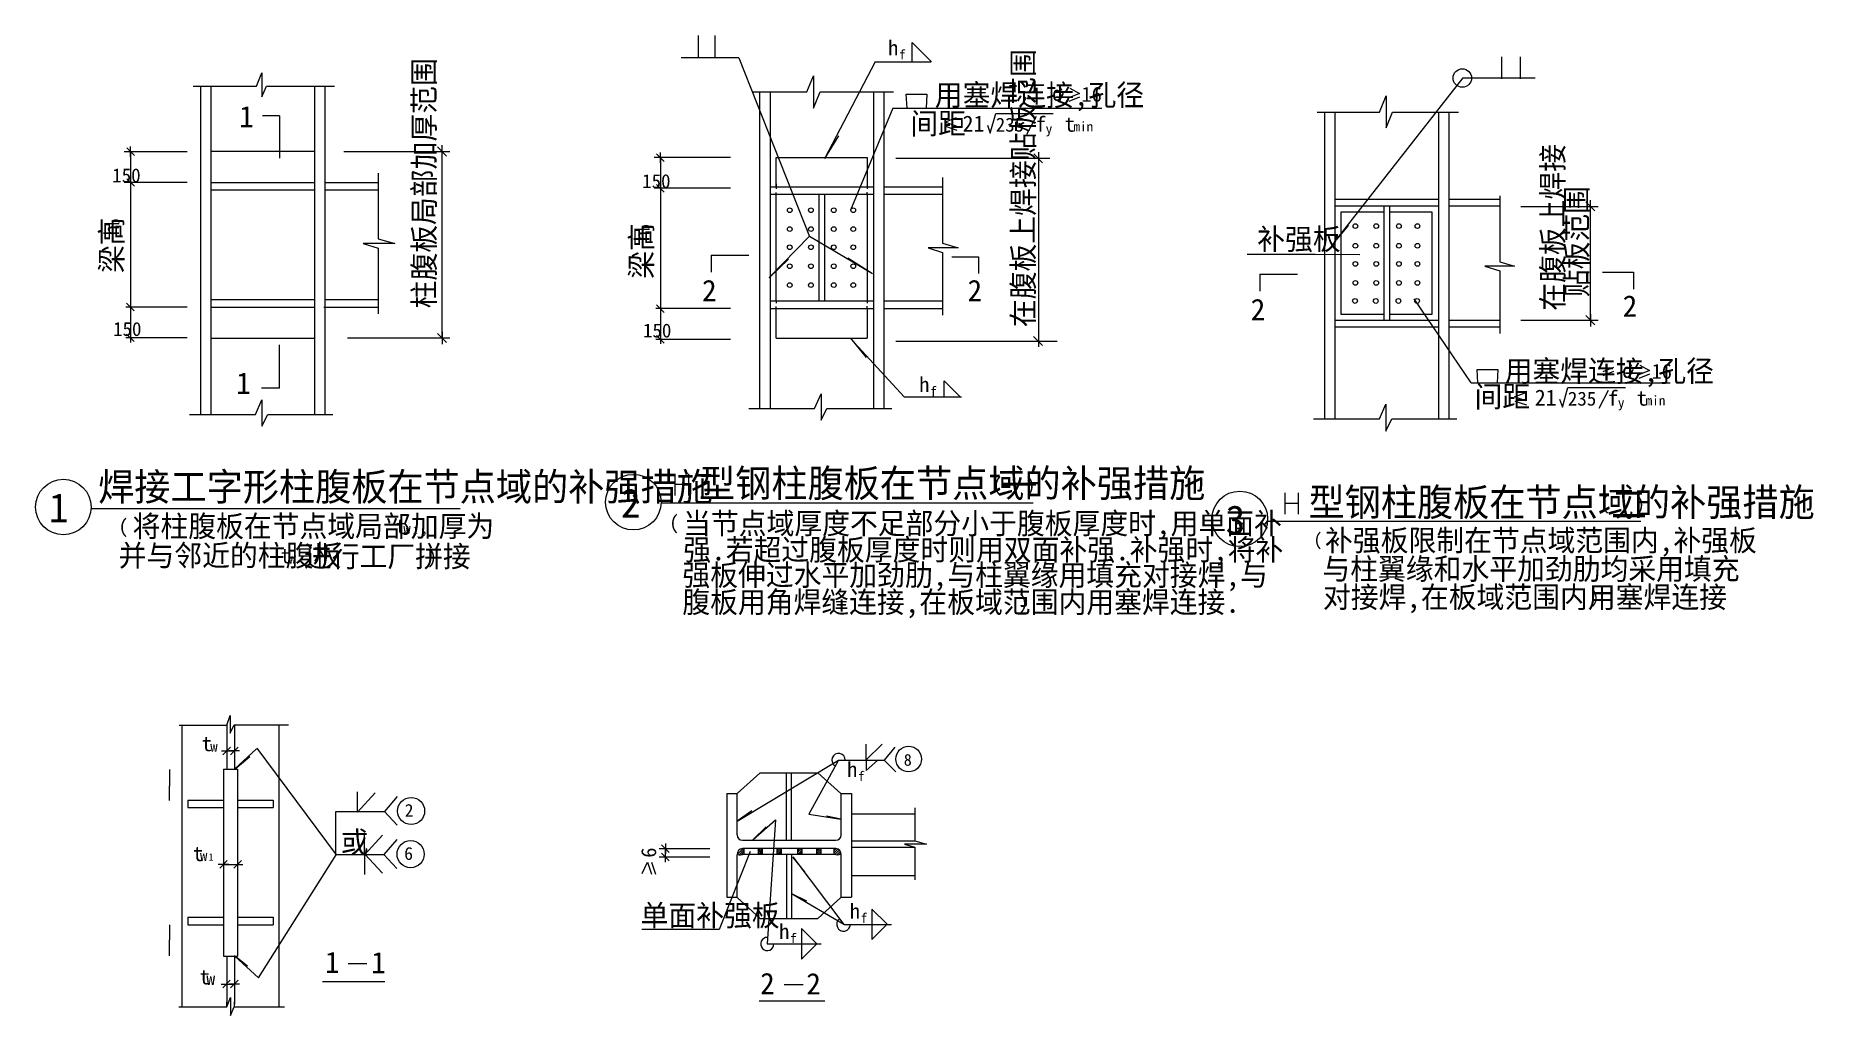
# Model space of a CAD drawing. Header units: metres. Extents: x 2672 to 10981, y 7770 to 12352.
import ezdxf

# ---------------------------------------------------------------- set-up
doc = ezdxf.new("R2010")
doc.units = ezdxf.units.M
for name, color, linetype in [('BOR', 3, 'Continuous'), ('FRAMING', 2, 'Continuous'), ('HIDDEN', 3, 'Continuous'), ('Z', 4, 'Continuous')]:
    doc.layers.add(name, color=color, linetype=linetype)
doc.dimstyles.get("Standard").update_dxf_attribs({"dimtxt": 2.5, "dimasz": 2.5, "dimexe": 1.25, "dimexo": 0.625, "dimtad": 1, "dimcen": 2.5, "dimazin": 3, "dimtfac": 1, "dimtmove": 0, "dimatfit": 3})

# ---------------------------------------------------------------- blocks, each defined once
blk = doc.blocks.new('CC')
blk.add_line((-24.24, 0), (24.24, 0))
at = {"layer": 'FRAMING', "color": 6}
blk.add_line((-17.83, -17.83), (17.83, 17.83), dxfattribs=at)
blk = doc.blocks.new('_CLOSEDFILLED')
at = {"color": 0, "linetype": 'BYBLOCK'}
blk.add_solid([(-1, 0), (0, 0), (-1, 0)], dxfattribs=at)
blk = doc.blocks.new('*D1')
for p, q in [((3298.82, 8192.88), (3298.82, 8122.94)), ((3298.57, 8122.94), (3298.32, 8122.94)), ((3298.82, 8049.13), (3298.82, 8122.94)), ((3298.82, 8122.94), (3298.82, 8122.94)), ((3299.07, 8122.94), (3299.32, 8122.94))]:
    blk.add_line(p, q)
at = {"layer": 'Defpoints'}
for p in [(3298.82, 8192.88), (3298.82, 8122.94), (3298.82, 8049.13)]:
    blk.add_point(p, dxfattribs=at)
at = {"xscale": 0.25, "yscale": 0.25}
blk.add_blockref('_CLOSEDFILLED', (3298.82, 8122.94), dxfattribs=at)
at = {"xscale": 0.25, "yscale": 0.25, "rotation": 180}
blk.add_blockref('_CLOSEDFILLED', (3298.82, 8122.94), dxfattribs=at)
at = {"insert": (3298.82, 8124.065), "char_height": 1, "attachment_point": 5}
blk.add_mtext('150', dxfattribs=at)
blk = doc.blocks.new('*D2')
for p, q in [((3298.82, 8919.31), (3298.82, 8841.63)), ((3298.57, 8841.63), (3298.32, 8841.63)), ((3298.82, 8775.57), (3298.82, 8841.63)), ((3298.82, 8841.63), (3298.82, 8841.63)), ((3299.07, 8841.63), (3299.32, 8841.63))]:
    blk.add_line(p, q)
at = {"layer": 'Defpoints'}
for p in [(3298.82, 8919.31), (3298.82, 8841.63), (3298.82, 8775.57)]:
    blk.add_point(p, dxfattribs=at)
at = {"xscale": 0.25, "yscale": 0.25}
blk.add_blockref('_CLOSEDFILLED', (3298.82, 8841.63), dxfattribs=at)
at = {"xscale": 0.25, "yscale": 0.25, "rotation": 180}
blk.add_blockref('_CLOSEDFILLED', (3298.82, 8841.63), dxfattribs=at)
at = {"insert": (3298.82, 8842.755), "char_height": 1, "attachment_point": 5}
blk.add_mtext('150', dxfattribs=at)

msp = doc.modelspace()

# ---------------------------------------------------------------- linework, layer by layer
for p, q in [((6768.97, 12228.57), (6768.97, 12319.63)), ((6768.97, 12319.63), (6859.74, 12228.57)), ((5959.56, 12247.41), (5688.71, 12247.41)), ((5959.56, 12247.41), (6288.52, 11411.76)), ((6596.27, 12229.86), (6359.83, 11775.58)), ((6596.27, 12229.86), (6855.54, 12229.86)), ((6768.97, 12230.09), (6768.97, 12229.43)), ((3704.52, 12115.55), (3729.94, 12177.43)), ((3729.94, 12177.43), (3729.94, 12064.77)), ((6277.03, 12089.31), (6307.95, 12163.72)), ((6307.95, 12163.72), (6307.97, 12011.78)), ((9342.72, 12155.1), (8752.41, 11400.34)), ((9342.72, 12155.1), (9680.75, 12155.1)), ((3408.09, 12115.55), (3704.52, 12115.55)), ((3729.94, 12064.77), (3751.97, 12115.55)), ((3751.97, 12115.55), (4068.72, 12115.55)), ((6021.31, 12089.31), (6277.03, 12089.31)), ((6307.97, 12011.78), (6339.75, 12089.31)), ((6339.75, 12089.31), (6681.94, 12089.31)), ((7550.71, 12081.3), (7500.88, 12061.38)), ((7550.71, 12063.63), (7500.88, 12043.71)), ((7505.88, 12106.18), (7550.71, 12081.3)), ((8952.27, 11993.63), (8983.4, 12070.3)), ((8983.4, 12070.3), (8983.4, 11920.42)), ((6678.37, 12012.62), (6481.17, 11534.76)), ((6678.37, 12012.62), (7654.75, 12012.62)), ((6922.3, 11946.76), (6975.59, 11968.48)), ((8661.55, 11993.63), (8952.27, 11993.63)), ((8983.4, 11920.42), (9013.54, 11993.63)), ((9013.54, 11993.63), (9322.18, 11993.63)), ((6976.2, 11928.26), (6922.3, 11946.76)), ((6979.88, 11907.8), (6925.98, 11926.29)), ((3381.1, 11808.57), (3086.2, 11808.57)), ((3116.2, 11807.57), (3116.2, 11665.83)), ((4113.68, 11810.12), (4607.79, 11810.12)), ((4571.79, 10939.26), (4571.79, 11808.92)), ((7358.71, 11806.34), (7358.71, 10895.67)), ((5920.69, 11781.68), (5562.72, 11781.68)), ((5592.72, 11780.68), (5592.72, 11638.93)), ((6134.08, 11644.02), (6134.08, 11782.46)), ((6558.09, 11782.46), (6558.09, 11644.02)), ((6692.94, 11779.34), (7412.76, 11779.34)), ((3381.1, 11664.83), (3086.2, 11664.83)), ((3116.2, 11689.07), (3116.2, 10916.83)), ((4024.93, 11664.97), (4273.07, 11664.97)), ((4273.07, 11708.97), (4273.07, 11401.48)), ((5920.69, 11637.93), (5562.72, 11637.93)), ((5592.72, 11662.17), (5592.72, 10909.83)), ((6637.25, 11644.02), (6911.23, 11644.02)), ((6911.23, 11688.02), (6911.23, 11380.53)), ((4024.04, 11630.58), (4273.07, 11630.58)), ((6134.08, 11111.45), (6134.08, 11609.63)), ((6558.09, 11609.63), (6558.09, 11111.45)), ((6637.25, 11609.63), (6911.23, 11609.63)), ((9277.5, 11587.47), (9515.91, 11587.47)), ((9277.5, 11556.34), (9515.91, 11556.34)), ((9515.91, 11602.07), (9515.91, 11294.58)), ((9612.8, 11553.08), (9974.68, 11553.08)), ((9938.68, 11022.03), (9938.68, 11551.88)), ((8774.32, 11528.25), (8973.87, 11528.25)), ((8774.32, 11047.39), (8774.32, 11528.25)), ((9000.31, 11528.25), (9198.33, 11528.25)), ((9198.33, 11528.25), (9198.33, 11047.39)), ((4273.07, 11401.48), (4351.87, 11379.89)), ((6288.49, 11413.9), (6101.1, 11220.49)), ((6288.49, 11413.9), (6583.88, 11238.65)), ((4351.87, 11379.89), (4202.76, 11379.89)), ((4202.76, 11379.89), (4273.07, 11358.31)), ((4273.07, 11358.31), (4273.07, 11050.82)), ((5829.82, 11325), (5829.82, 11246.19)), ((5829.82, 11325), (6006.21, 11325)), ((6844.15, 11358.95), (6911.23, 11337.36)), ((6984.64, 11358.95), (6844.15, 11358.95)), ((6911.23, 11380.53), (6984.64, 11358.95)), ((6911.23, 11337.36), (6911.23, 11044.19)), ((6954.25, 11317.7), (7079.17, 11317.7)), ((7079.17, 11317.7), (7079.17, 11238.89)), ((8333.97, 11329.06), (8652.73, 11329.06)), ((8652.73, 11329.06), (8860.83, 11327.57)), ((8393.98, 11236.18), (8570.37, 11236.18)), ((8393.98, 11236.18), (8393.98, 11157.37)), ((9584.28, 11272.99), (9445.66, 11272.99)), ((9445.66, 11272.99), (9515.91, 11251.41)), ((9515.91, 11294.58), (9584.28, 11272.99)), ((9515.91, 11251.41), (9515.91, 10958.24)), ((9994.6, 11245.21), (10140.66, 11245.21)), ((10140.66, 11245.21), (10140.66, 11166.4)), ((3381.1, 11082.14), (3094, 11082.14)), ((4020, 11082.39), (4273.07, 11082.39)), ((4024.04, 11118.08), (4273.07, 11118.08)), ((5920.69, 11075.14), (5570.53, 11075.14)), ((6134.08, 10936.75), (6134.08, 11075.76)), ((6558.09, 11075.76), (6558.09, 10936.75)), ((6637.25, 11111.45), (6911.23, 11111.45)), ((6637.25, 11075.76), (6911.23, 11075.76)), ((9381.57, 10727.42), (9115.38, 11120.64)), ((8973.87, 11047.39), (8774.32, 11047.39)), ((9198.33, 11047.39), (9000.31, 11047.39)), ((9277.5, 10989.81), (9515.91, 10989.81)), ((9278.13, 11021.13), (9516.54, 11021.13)), ((9612.8, 11020.83), (9974.68, 11020.83)), ((3381.1, 10938.39), (3094, 10938.39)), ((4130.39, 10938.06), (4607.79, 10938.06)), ((5920.69, 10931.4), (5570.53, 10931.4)), ((6480.98, 10935.86), (6732.29, 10662.55)), ((6692.94, 10922.65), (7446.54, 10922.65)), ((10170.03, 10810.75), (10214.86, 10785.87)), ((6918.47, 10661.73), (6918.47, 10737.61)), ((6918.47, 10737.61), (6994.11, 10661.73)), ((9381.57, 10727.42), (10311.48, 10727.42)), ((10047.1, 10799.12), (9997.27, 10779.2)), ((10047.1, 10781.45), (9997.27, 10761.53)), ((10214.86, 10785.87), (10165.03, 10765.95)), ((10214.86, 10768.19), (10165.03, 10748.27)), ((3700.47, 10579.72), (3729.93, 10648.68)), ((3729.93, 10648.68), (3729.93, 10525.55)), ((6313.15, 10607.45), (6343.14, 10676.42)), ((6343.14, 10676.42), (6343.14, 10553.16)), ((6732.29, 10662.55), (6999.57, 10662.55)), ((6918.47, 10662.99), (6918.47, 10662.45)), ((9583.67, 10661.84), (9636.96, 10683.57)), ((9637.58, 10643.34), (9583.67, 10661.84)), ((9641.26, 10622.88), (9587.35, 10641.38)), ((3391.75, 10579.72), (3700.47, 10579.72)), ((3729.93, 10525.55), (3757.53, 10579.72)), ((3757.53, 10579.72), (4061.2, 10579.72)), ((6004.97, 10607.45), (6313.15, 10607.45)), ((6343.14, 10553.16), (6370.75, 10607.45)), ((6370.75, 10607.45), (6674.41, 10607.45)), ((8645.22, 10559.94), (8953.4, 10559.94)), ((8953.4, 10559.94), (8983.39, 10628.91)), ((8983.39, 10628.91), (8983.39, 10501.88)), ((8983.39, 10501.88), (9010.99, 10559.94)), ((9010.99, 10559.94), (9314.66, 10559.94)), ((3565.44, 9126.49), (3582.12, 9172.78)), ((3582.12, 9172.78), (3582.12, 9089.9)), ((3343.9, 9126.49), (3565.44, 9126.49)), ((3582.12, 9089.9), (3601.18, 9128.13)), ((3601.18, 9128.13), (3854.22, 9128.13)), ((3541.64, 9006.95), (3590.13, 9006.95)), ((3564.88, 9006.95), (3563.88, 9006.95)), ((3565.88, 9006.95), (3601.8, 9006.95)), ((3626.05, 9006.95), (3577.56, 9006.95)), ((3704.96, 9016.38), (3602.49, 8921.2)), ((3602.8, 9006.95), (3603.8, 9006.95)), ((3673.57, 8978.69), (3604.4, 8921.09)), ((3706.58, 9019.05), (4077.08, 8521.45)), ((6553.17, 8963.35), (6628.42, 9038.51)), ((6553.17, 9037.98), (6553.17, 8963.35)), ((6687.81, 9023.62), (6637.73, 8963.35)), ((5951.22, 8678.44), (6424.57, 8963.35)), ((6424.57, 8963.35), (6285.77, 8710.13)), ((6424.57, 8963.35), (6637.73, 8963.35)), ((6553.58, 8915.43), (6607.76, 8963.27)), ((6553.58, 8963.27), (6553.58, 8915.43)), ((6637.73, 8963.35), (6692.67, 8908.72)), ((4176.27, 8721.79), (4176.27, 8815.69)), ((4176.91, 8720.22), (4259.09, 8810.02)), ((4362.18, 8794.02), (4302.52, 8724.1)), ((6781.45, 8740.2), (6781.45, 8584.33)), ((4075.55, 8724.1), (4302.52, 8724.1)), ((4075.55, 8522.51), (4075.55, 8724.1)), ((4176.27, 8722.84), (4176.27, 8722.39)), ((4302.52, 8724.1), (4362.46, 8659.1)), ((6026.2, 8591.99), (6129.56, 8684.2)), ((6129.56, 8684.2), (6091.27, 8103.89)), ((6285.77, 8710.13), (6435.74, 8687.08)), ((6487.3, 8712.28), (6781.15, 8712.28)), ((4210.25, 8524.31), (4210.25, 8618.2)), ((4210.88, 8522.73), (4293.07, 8612.53)), ((4359.88, 8592.43), (4300.22, 8522.51)), ((6485.95, 8586.01), (6781.45, 8586.01)), ((6732.54, 8570.99), (6781.45, 8556.26)), ((6836.54, 8570.99), (6732.54, 8570.99)), ((6781.45, 8586.01), (6836.54, 8570.99)), ((3574.79, 8476.19), (3526.31, 8476.19)), ((3550.55, 8531.49), (3550.55, 8506.19)), ((3551.55, 8476.19), (3615.45, 8476.19)), ((3592.2, 8476.19), (3640.69, 8476.19)), ((3616.45, 8531.49), (3616.45, 8506.19)), ((3713.37, 7945.73), (4077.08, 8521.45)), ((4075.55, 8522.51), (4300.22, 8522.51)), ((4210.25, 8525.36), (4210.25, 8524.9)), ((4210.25, 8522.75), (4210.25, 8428.86)), ((4210.25, 8521.7), (4210.25, 8522.16)), ((4210.88, 8524.33), (4293.07, 8434.53)), ((4300.22, 8522.51), (4360.16, 8457.51)), ((5506.97, 8433.96), (5531.55, 8486.66)), ((5531.55, 8486.66), (5550.86, 8430.44)), ((5550.86, 8486.66), (5570.17, 8430.44)), ((5823.09, 8549.29), (5585.99, 8549.29)), ((5823.09, 8510.54), (5585.99, 8510.54)), ((5615.99, 8550.29), (5615.99, 8551.29)), ((5615.99, 8510.54), (5615.99, 8549.29)), ((5615.99, 8509.54), (5615.99, 8508.54)), ((6012.12, 8536.63), (5866.51, 8170.79)), ((5952.94, 8523.86), (5979.36, 8550.28)), ((5960.86, 8521.18), (5983.03, 8543.34)), ((5971.02, 8520.73), (5983.03, 8532.74)), ((6049.12, 8538.49), (6060.83, 8550.2)), ((6049.12, 8547.33), (6051.99, 8550.2)), ((6049.12, 8529.65), (6068.72, 8549.25)), ((6052.74, 8524.43), (6068.72, 8540.41)), ((6061.58, 8524.43), (6068.72, 8531.57)), ((6136.74, 8532.15), (6154.87, 8550.28)), ((6136.74, 8540.99), (6146.03, 8550.28)), ((6136.74, 8549.83), (6137.19, 8550.28)), ((6137.95, 8524.52), (6156.34, 8542.91)), ((6146.79, 8524.52), (6156.34, 8534.07)), ((6155.62, 8524.52), (6156.34, 8525.23)), ((6210.78, 8511.31), (6449.3, 8195.44)), ((6233.57, 8530.9), (6252.96, 8550.28)), ((6233.57, 8539.74), (6244.12, 8550.28)), ((6233.57, 8548.58), (6235.28, 8550.28)), ((6236.04, 8524.52), (6253.17, 8541.66)), ((6244.87, 8524.52), (6253.17, 8532.82)), ((6322.37, 8534.41), (6338.24, 8550.28)), ((6322.37, 8543.25), (6329.4, 8550.28)), ((6322.37, 8525.57), (6341.97, 8545.17)), ((6330.16, 8524.52), (6341.97, 8536.33)), ((6339, 8524.52), (6341.97, 8527.49)), ((6403.62, 8539.67), (6414, 8550.06)), ((6403.62, 8529.07), (6421.81, 8547.26)), ((6407.9, 8522.74), (6427.99, 8542.83)), ((6416.73, 8520.96), (6432.76, 8536.99)), ((6428.11, 8521.73), (6435.99, 8529.62)), ((6485.95, 8556.26), (6781.44, 8556.26)), ((6781.45, 8556.26), (6781.45, 8403.37)), ((6487.3, 8424.13), (6781.15, 8424.13)), ((6449.3, 8195.44), (6205.02, 8338.41)), ((6581.17, 8267.11), (6581.17, 8124.54)), ((6581.17, 8267.11), (6652.55, 8195.82)), ((5866.51, 8170.79), (5505.61, 8170.79)), ((6251.98, 8175.57), (6323.36, 8104.28)), ((6251.98, 8175.57), (6251.98, 8032.99)), ((6449.3, 8195.44), (6672.34, 8195.44)), ((6581.17, 8124.54), (6652.55, 8195.82)), ((6091.27, 8103.89), (6343.15, 8103.89)), ((6251.98, 8032.99), (6323.36, 8104.28)), ((3662.28, 7999.92), (3602.73, 8047.79)), ((3603.99, 8046.47), (3713.37, 7945.73)), ((3540.35, 7916.29), (3588.84, 7916.29)), ((3563.59, 7916.29), (3562.59, 7916.29)), ((3564.59, 7916.29), (3600.51, 7916.29)), ((3624.76, 7916.29), (3576.27, 7916.29)), ((3601.51, 7916.29), (3602.51, 7916.29)), ((3565.38, 7809.15), (3582.54, 7853.2)), ((3565.45, 7809.33), (3565.45, 7833.05)), ((3582.54, 7853.2), (3582.54, 7769.5)), ((3601.37, 7809.15), (3601.37, 7833.05)), ((3341.78, 7809.15), (3565.38, 7809.15)), ((3582.54, 7769.5), (3600.48, 7809.15)), ((3600.48, 7809.15), (3835.58, 7809.15))]:
    msp.add_line(p, q)
for points in [[(6425.23, 11883.87), (6359.31, 11777.29)], [(8808.31, 11464.91), (8751.43, 11398.98)], [(6555.29, 10846.1), (6481.88, 10937.16)], [(6019.53, 8726.47), (5951.24, 8678.04)], [(6086.75, 8651.09), (6025.12, 8590.3)], [(6368.32, 8702.62), (6436.33, 8689.18)], [(6266.68, 8441.04), (6212.09, 8507.98)], [(6277, 8303.67), (6206.22, 8337.67)]]:
    msp.add_lwpolyline(points)
for centre, radius in [((9339.99, 12153.28), 43.32), ((6752.65, 8968.68), 60.02), ((4427.27, 8725.66), 63.39), ((4424.97, 8524.07), 63.39)]:
    msp.add_circle(centre, radius)
for centre, radius, start, end in [((6425.15, 8963.79), 31.22, 359.2, 240.72), ((6448.44, 8195.7), 31.86, 126.09, 359.53), ((6091.89, 8103.78), 30.56, 87.4, 0.22)]:
    msp.add_arc(centre, radius, start, end)
at = {"layer": 'BOR'}
for centre in [(2802.08, 10147.18), (5466.01, 10169.91), (8300.21, 10091.84)]:
    msp.add_circle(centre, 129.85, dxfattribs=at)
at = {"layer": 'FRAMING'}
for p, q in [((3442.78, 12115.55), (3442.78, 10577.52)), ((3491.38, 12115.55), (3491.38, 10577.52)), ((3975.44, 12115.55), (3975.44, 10577.52)), ((4024.04, 12115.55), (4024.04, 10577.52)), ((6056, 12089.31), (6056, 10607.45)), ((6104.6, 12089.31), (6104.6, 10607.45)), ((6588.65, 12089.31), (6588.65, 10607.45)), ((6637.25, 12089.31), (6637.25, 10607.45)), ((3812.3, 11976.76), (3732.18, 11976.76)), ((3812.3, 11976.76), (3812.3, 11778.78)), ((8696.24, 11993.63), (8696.24, 10557.74)), ((8744.84, 11993.63), (8744.84, 10557.74)), ((9228.9, 11993.63), (9228.9, 10557.74)), ((9277.5, 11993.63), (9277.5, 10557.74)), ((3491.98, 11811.26), (3974.17, 11811.26)), ((6134.08, 11782.46), (6558.09, 11782.46)), ((3098.36, 11682.66), (3134.03, 11646.99)), ((3491.98, 11665.46), (3974.17, 11665.46)), ((5574.89, 11655.77), (5610.56, 11620.1)), ((6104.6, 11644.02), (6588.65, 11644.02)), ((3491.98, 11630.58), (3975.44, 11630.58)), ((6104.6, 11609.63), (6588.65, 11609.63)), ((6333.4, 11609.63), (6333.4, 11111.45)), ((6359.85, 11609.63), (6359.85, 11111.45)), ((8745.45, 11587.47), (9228.9, 11587.47)), ((8745.45, 11556.38), (9228.9, 11556.38)), ((8973.87, 11556.38), (8973.87, 11021.38)), ((9000.31, 11556.38), (9000.31, 11021.38)), ((3133.01, 11064.3), (3097.35, 11099.97)), ((3491.5, 11118.08), (3975.44, 11118.08)), ((3491.5, 11082.33), (3975.8, 11082.33)), ((5609.54, 11057.31), (5573.87, 11092.98)), ((6104.6, 11111.45), (6588.65, 11111.45)), ((6104.71, 11075.76), (6589.02, 11075.76)), ((8744.96, 11021.38), (9229.26, 11021.38)), ((8744.96, 10989.81), (9228.9, 10989.81)), ((3097.35, 10956.23), (3133.01, 10920.56)), ((3491.5, 10936.53), (3975.8, 10936.53)), ((3812.3, 10703.21), (3812.3, 10905.27)), ((5573.87, 10949.23), (5609.54, 10913.56)), ((6134.08, 10936.75), (6558.09, 10936.75)), ((3812.3, 10703.21), (3727.71, 10703.21)), ((5659.97, 10302.13), (5659.97, 10201.72)), ((5659.97, 10253.81), (5724.47, 10253.81)), ((5723.25, 10302.13), (5723.25, 10201.72)), ((2931.75, 10140.27), (4655.97, 10140.27)), ((5597.54, 10167), (7334.74, 10167)), ((8509.99, 10213.5), (8509.99, 10113.09)), ((8509.99, 10165.18), (8574.48, 10165.18)), ((8573.27, 10213.5), (8573.27, 10113.09)), ((8429.67, 10081.78), (10174.73, 10081.78)), ((3565.44, 9126.5), (3565.44, 8922)), ((3601.19, 9128.13), (3601.19, 8922)), ((3548.05, 8989.11), (3583.72, 9024.78)), ((3619.64, 9024.78), (3583.97, 8989.11)), ((3550.44, 8922), (3616.19, 8922)), ((3550.44, 8922), (3550.44, 8047.27)), ((3616.19, 8922), (3616.19, 8047.27)), ((5951.15, 8807.31), (6059.04, 8904.71)), ((6059.04, 8904.71), (6327.7, 8904.71)), ((6181.53, 8589.16), (6181.53, 8904.71)), ((6205.53, 8589.16), (6205.53, 8904.71)), ((6435.59, 8807.31), (6327.7, 8904.71)), ((5902.47, 8807.31), (5951.15, 8807.31)), ((5902.47, 8807.31), (5902.47, 8322.71)), ((6437.04, 8807.31), (6484.91, 8807.31)), ((6437.04, 8613.46), (6437.04, 8807.31)), ((6485.64, 8807.31), (6485.64, 8322.82)), ((3384.59, 8776.2), (3384.59, 8741.31)), ((3384.59, 8776.2), (3550.44, 8776.2)), ((3384.59, 8741.31), (3550.44, 8741.31)), ((3616.19, 8776.2), (3782.47, 8776.2)), ((3616.19, 8741.31), (3782.47, 8741.31)), ((3782.47, 8776.2), (3782.47, 8741.31)), ((5951.07, 8613.46), (5951.07, 8807.24)), ((5975.37, 8589.16), (6412.74, 8589.16)), ((3568.38, 8494.02), (3532.72, 8458.36)), ((3598.61, 8458.36), (3634.28, 8494.02)), ((5951.07, 8322.71), (5951.07, 8521.26)), ((6412.74, 8550.28), (5975.37, 8550.28)), ((5983.03, 8550.28), (5983.03, 8524.52)), ((5983.03, 8524.52), (6403.62, 8524.52)), ((6181.53, 8524.52), (6181.53, 8223.3)), ((6205.53, 8524.52), (6205.53, 8223.3)), ((6403.62, 8550.28), (6403.62, 8550.28)), ((6403.62, 8550.28), (6403.62, 8524.52)), ((6437.04, 8322.82), (6437.04, 8521.26)), ((5902.47, 8322.71), (5951.07, 8322.71)), ((5951.15, 8320.7), (6059.04, 8223.3)), ((6435.59, 8320.7), (6327.7, 8223.3)), ((6437.04, 8322.82), (6485.64, 8322.82)), ((3384.59, 8228.82), (3384.59, 8193.07)), ((3384.59, 8228.82), (3550.44, 8228.82)), ((3616.19, 8228.82), (3782.47, 8228.82)), ((3782.47, 8228.82), (3782.47, 8193.07)), ((3384.59, 8193.07), (3550.44, 8193.07)), ((3616.19, 8193.07), (3782.47, 8193.07)), ((6059.04, 8223.3), (6327.7, 8223.3)), ((3550.44, 8047.27), (3616.19, 8047.27)), ((3565.44, 8047.27), (3565.44, 7821.6)), ((3601.19, 8047.27), (3601.19, 7821.6)), ((3546.76, 7898.45), (3582.43, 7934.12)), ((3618.35, 7934.12), (3582.68, 7898.45)), ((4012.76, 7927.59), (4305.22, 7927.59)), ((6053.55, 7837.25), (6361.38, 7837.25))]:
    msp.add_line(p, q, dxfattribs=at)
for centre in [(6196.8, 11535.35), (6295.84, 11535.35), (6402.82, 11535.35), (6493.75, 11535.35), (8840.39, 11461.21), (8937.64, 11461.21), (9043.43, 11461.21), (9130.56, 11461.21), (6196.8, 11446.95), (6295.84, 11446.95), (6402.82, 11446.95), (6493.75, 11446.95), (6196.8, 11361.83), (6295.84, 11361.83), (6402.82, 11361.83), (6493.75, 11361.83), (8840.39, 11369.11), (8937.64, 11369.11), (9043.43, 11369.11), (9130.56, 11369.11), (6196.8, 11273.43), (6295.84, 11273.43), (6402.82, 11273.43), (6493.75, 11273.43), (8840.39, 11283.99), (8937.64, 11283.99), (9043.43, 11283.99), (9130.56, 11283.99), (6196.8, 11185.03), (6295.84, 11185.03), (6402.82, 11185.03), (6493.75, 11185.03), (8840.39, 11195.59), (8937.64, 11195.59), (9043.43, 11195.59), (9130.56, 11195.59), (8838.59, 11110.79), (8935.84, 11110.79), (9041.63, 11110.79), (9128.76, 11110.79)]:
    msp.add_circle(centre, 11.01, dxfattribs=at)
for centre, radius, start, end in [((5975.37, 8613.46), 24.3, 180, 270), ((6412.74, 8613.46), 24.3, 270, 0), ((5979.79, 8521.9), 28.73, 98.85, 181.28), ((5967.37, 8553.38), 32.86, 241.88, 298.47), ((6419.84, 8559.29), 38.45, 244.83, 295.17), ((6408.32, 8521.9), 28.73, 358.72, 81.15)]:
    msp.add_arc(centre, radius, start, end, dxfattribs=at)
at = {"layer": 'HIDDEN'}
for p, q in [((6134.08, 11659.1), (6134.08, 11648.24)), ((6134.08, 11644.02), (6134.08, 11634.66)), ((6558.09, 11644.02), (6558.09, 11634.66)), ((6134.08, 11609.63), (6134.08, 11617.44)), ((6558.09, 11609.63), (6558.09, 11619.86)), ((6134.08, 11110.16), (6134.08, 11100.8)), ((6134.08, 11075.76), (6134.08, 11085.59)), ((6558.09, 11110.16), (6558.09, 11100.8)), ((6558.09, 11075.76), (6558.09, 11086.29))]:
    msp.add_line(p, q, dxfattribs=at)
at = {"layer": 'Z'}
for p, q in [((5771.04, 12250.12), (5771.04, 12352.2)), ((5848.4, 12250.12), (5848.4, 12352.2)), ((9524.5, 12150.41), (9524.5, 12252.49)), ((9611.76, 12150.41), (9611.76, 12252.49)), ((6740.38, 12078.57), (6837.43, 12078.57)), ((6745.36, 12012.62), (6740.38, 12078.57)), ((6837.43, 12078.57), (6834.56, 12012.62)), ((7133.88, 11895.13), (7159.79, 11988.01)), ((7159.79, 11988.01), (7428.33, 11988.01)), ((7348.45, 11973.83), (7303.34, 11889.28)), ((7120.8, 11932.7), (7133.88, 11895.13)), ((7336.87, 11799.38), (7378.75, 11757.48)), ((7336.54, 10944.83), (7378.41, 10902.92)), ((9412.97, 10727.42), (9409.16, 10790.4)), ((9409.16, 10790.4), (9506.21, 10790.4)), ((9506.21, 10790.4), (9502.67, 10727.42)), ((9794.76, 10651.43), (9807.83, 10613.87)), ((9807.83, 10613.87), (9833.75, 10706.75)), ((9833.75, 10706.75), (10102.29, 10706.75)), ((10022.41, 10692.57), (9977.29, 10608.02)), ((3356.47, 9126.49), (3356.47, 7809.98)), ((3808.83, 9128.13), (3808.83, 7809.98)), ((6049.12, 8550.73), (6049.12, 8524.43)), ((6068.72, 8550.27), (6068.72, 8524.43)), ((6136.74, 8550.28), (6136.74, 8524.52)), ((6156.34, 8550.28), (6156.34, 8524.52)), ((6233.51, 8550.41), (6233.51, 8524.65)), ((6253.11, 8550.49), (6253.11, 8524.65)), ((6322.38, 8550.2), (6322.38, 8524.44)), ((6341.98, 8550.2), (6341.98, 8524.44)), ((4133.06, 8012.72), (4220.76, 8012.72)), ((6171.21, 7913.78), (6258.91, 7913.78))]:
    msp.add_line(p, q, dxfattribs=at)
for points in [[(6191.54, 11306.99), (6101.1, 11219.33)], [(6469.05, 11312), (6583.88, 11238.96)]]:
    msp.add_lwpolyline(points, dxfattribs=at)

# ---------------------------------------------------------------- block references
for p, rotation in [((3116.2, 11808.57), 90), ((5592.72, 11781.68), 90), ((5615.99, 8549.29), 270), ((5615.99, 8510.54), 90)]:
    msp.add_blockref('CC', p, dxfattribs=dict(rotation=rotation))
at = {"xscale": 1.2, "yscale": 1.2, "zscale": 1.2}
for p, rotation in [((4571.79, 11810.12), 90), ((9938.68, 11553.08), 90), ((9938.68, 11020.83), 270), ((4571.79, 10938.06), 270)]:
    msp.add_blockref('CC', p, dxfattribs=dict(at, rotation=rotation))

# ---------------------------------------------------------------- texts
for s, height, p in [('w', 50, (4391.18, 10022.18)), ('1', 35, (4435.2, 10021.33)), (',', 55, (4470.53, 10023.85)), ('w', 50, (3855.36, 9882.65)), ('w', 50, (3488.93, 9002.54)), ('w', 50, (3440.93, 8492.54)), ('1', 35, (3480.63, 8492.69)), ('w', 60, (3470.57, 7911.88))]:
    msp.add_text(s, height=height).set_placement(p)
at = {"char_height": 65, "attachment_point": 1}
for insert in [(3030.59, 11730.89), (5507.12, 11704), (3034.52, 11012.2), (5511.05, 11005.2)]:
    msp.add_mtext('\\A1;150', dxfattribs=dict(at, insert=insert))
at = {"layer": 'FRAMING'}
for s, p in [('2', (5408.17, 10098.1)), ('1', (2734.39, 10076.42)), ('3', (8234.02, 10020.02))]:
    msp.add_text(s, height=135, dxfattribs=at).set_placement(p)
at = {"layer": 'Z'}
for s, height, p in [('h', 70, (6656.37, 12259.54)), ('f', 45, (6707.7, 12240.13)), ('用塞焊连接,孔径', 100, (6874.75, 12024.14)), ('d', 70, (7423.17, 12046.95)), ('16', 70, (7560.25, 12042.55)), ('1', 100, (3623.59, 11922.85)), ('间距', 100, (6760.31, 11890.93)), ('21', 75, (7004.65, 11902.77)), ('235', 65, (7159.46, 11902.77)), ('f', 70, (7346.56, 11903.04)), ('t', 70, (7481.69, 11902.39)), ('y', 45, (7393.11, 11893.69)), ('min', 45, (7522.91, 11904.17)), ('补强板', 100, (8381.57, 11350.19)), ('2', 100, (5787.09, 11109.79)), ('2', 100, (7027.81, 11109.79)), ('2', 100, (10089.3, 11037.3)), ('2', 100, (8351.25, 11020.97)), ('用塞焊连接,孔径', 100, (9537.8, 10733.18)), ('d', 70, (10087.32, 10751.51)), ('16', 70, (10224.4, 10747.11)), ('1', 100, (3609.59, 10676.4)), ('h', 70, (6801.91, 10684.91)), ('间距', 100, (9397.05, 10614.22)), ('f', 45, (6853.24, 10665.51)), ('21', 75, (9678.61, 10621.51)), ('235', 65, (9833.42, 10621.51)), ('f', 70, (10020.52, 10621.78)), ('y', 45, (10067.07, 10612.42)), ('t', 70, (10155.64, 10621.13)), ('min', 45, (10196.86, 10622.91)), ('焊接工字形柱腹板在节点域的补强措施', 130, (2964.66, 10177.03)), ('型钢柱腹板在节点域的补强措施', 130, (5772.92, 10193.48)), ('(', 66.34, (7144.8, 10217.89)), ('一', 130, (7186.21, 10184.7)), (')', 66.34, (7299.99, 10217.28)), ('型钢柱腹板在节点域的补强措施', 130, (8621.09, 10104.85)), ('(', 66.34, (9984.37, 10133.77)), ('二', 130, (10034.82, 10096.07)), (')', 66.34, (10148.6, 10128.66)), ('(', 66.34, (3059.95, 10023.99)), ('将柱腹板在节点域局部加厚为', 100, (3125.82, 10007.71)), ('t', 70, (4355.12, 10021.38)), ('(', 66.34, (5633.85, 10041.99)), ('当节点域厚度不足部分小于腹板厚度时,用单面补', 100, (5698.52, 10020.77)), ('补强板限制在节点域范围内,补强板', 100, (8698.44, 9941.14)), ('并与邻近的柱腹板', 100, (3060.69, 9870.44)), ('进行工厂拼接', 100, (3926.4, 9866.7)), ('强.若超过腹板厚度时则用双面补强.补强时,将补', 100, (5699.43, 9897.87)), ('(', 60, (8644.72, 9965.37)), ('t', 70, (3817.52, 9883.98)), (')', 66.34, (4503.18, 9881.43)), ('强板伸过水平加劲肋,与柱翼缘用填充对接焊,与', 100, (5695.12, 9779.39)), ('与柱翼缘和水平加劲肋均采用填充', 100, (8686.05, 9807.94)), ('腹板用角焊缝连接,在板域范围内用塞焊连接.', 100, (5694.64, 9652.86)), (')', 66.34, (7266.42, 9667.95)), ('对接焊,在板域范围内用塞焊连接', 100, (8688.74, 9676.14)), (')', 60, (9938.81, 9696.4)), ('t', 70, (3449.19, 9005.54)), ('8', 55, (6729.77, 8937.44)), ('h', 70, (6464.8, 8885.36)), ('f', 45, (6516.13, 8865.95)), ('2', 60, (4397.45, 8698.58)), ('或', 100, (4098.34, 8530.06)), ('t', 70, (3408.12, 8491.26)), ('6', 60, (4395.14, 8497)), ('单面补强板', 100, (5499.79, 8187.4)), ('h', 70, (6477.34, 8222.1)), ('f', 45, (6528.67, 8202.69)), ('h', 70, (6147.18, 8127.48)), ('f', 45, (6198.51, 8108.07)), ('1', 100, (4024.75, 7968.07)), ('1', 100, (4240.56, 7966.73)), ('t', 70, (3438.7, 7914.88)), ('2', 100, (6058.58, 7869.08)), ('2', 100, (6274.38, 7867.74))]:
    msp.add_text(s, height=height, dxfattribs=at).set_placement(p)
for s, height, p in [('柱腹板局部加厚范围', 100, (4537.73, 11076.16)), ('在腹板上焊接贴板范围', 100, (7337.58, 10988.39)), ('在腹板上焊接', 100, (9812.56, 11065.07)), ('贴板范围', 100, (9923.99, 11128.41)), ('梁高', 100, (3077.17, 11241.62)), ('b', 45, (3064.51, 11464.93)), ('梁高', 100, (5553.7, 11214.73)), ('b', 45, (5542.38, 11438.76)), ('h', 70, (3062.57, 11417.14)), ('h', 70, (5541.13, 11389.74)), ('6', 70, (5572.65, 8507.17))]:
    msp.add_text(s, height=height, rotation=90, dxfattribs=at).set_placement(p)

# ---------------------------------------------------------------- dimensions: what is measured, and where the dimension line sits
for base, p1, p2, picture, middle in [((3298.82, 8841.63), (3298.82, 8919.31), (3298.82, 8775.57), '*D2', (3298.82, 8842.755)), ((3298.82, 8122.94), (3298.82, 8192.88), (3298.82, 8049.13), '*D1', (3298.82, 8124.065))]:
    dim = msp.add_linear_dim(base=base, p1=p1, p2=p2, text='150', dimstyle='Standard')
    dim.commit()
    dim.dimension.update_dxf_attribs({"geometry": picture, "text_midpoint": middle})

doc.saveas('drawing.dxf')
